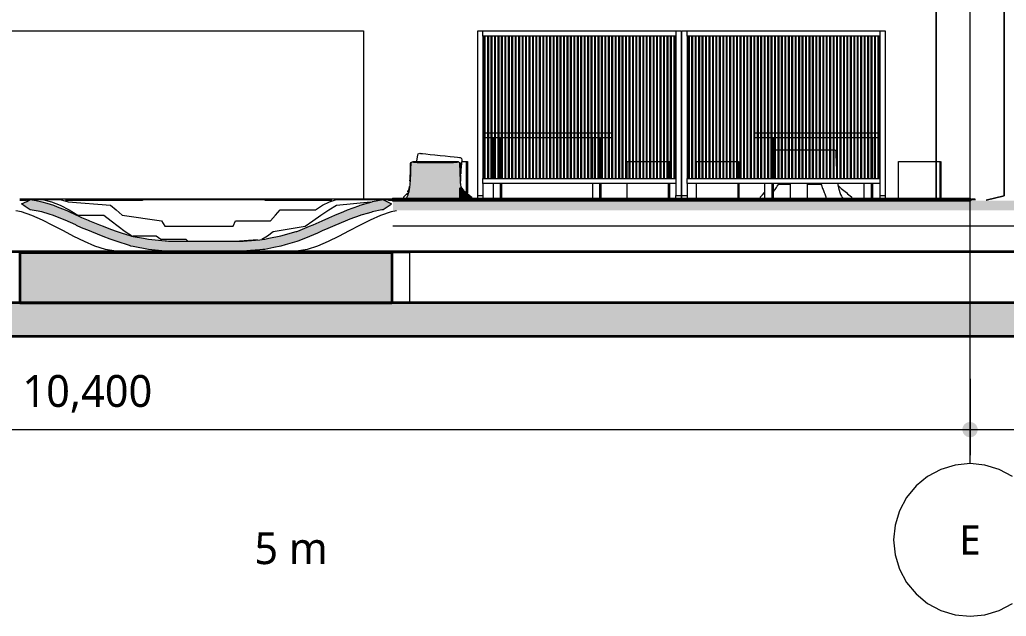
# Model space of a CAD drawing. Header units: millimetres. Extents: x 0 to 135734, y 0 to 59400.
# Drawn here: x 46502 to 52314, y 23350 to 26866 of the extents above; entities that cross this region are included whole.
import ezdxf

# ---------------------------------------------------------------- set-up
doc = ezdxf.new("R2010")
doc.units = ezdxf.units.MM
doc.linetypes.add('DASHDOT', pattern=[3.556, 2.54, -0.508, 0, -0.508])
for name, color, linetype, lineweight in [('01_切断（構造・壁）', 7, 'Continuous', 35), ('02_切断（家具）', 8, 'Continuous', 18), ('10_見えがかり', 7, 'Continuous', 13), ('11_見えがかり（家具）', 8, 'Continuous', 9), ('40_通り芯', 1, 'DASHDOT', 9), ('41_通り芯の符号', 1, 'Continuous', 13), ('50_寸法', 3, 'Continuous', 9), ('80_図名・縮尺・方位', 7, 'Continuous', 18)]:
    doc.layers.add(name, color=color, linetype=linetype, lineweight=lineweight)
doc.styles.add('JP', font='NotoSansCJKjp-Regular.otf')

msp = doc.modelspace()

# ---------------------------------------------------------------- hatches: boundary and pattern name
at = {"layer": '01_切断（構造・壁）'}
for color, points in [(7, [(49204.6, 25800), (48700, 25800), (48700, 25803.8), (48700, 25810), (49204.6, 25810), (49729, 25810), (50061.8, 25810), (50286.5, 25810), (50443.6, 25810), (50555.4, 25810), (50634.8, 25810), (50689.7, 25810), (50725.5, 25810), (50745.2, 25810), (50751.1, 25810), (51489.2, 25810), (52045.9, 25810), (52100, 25810), (52100, 25809.1), (52100, 25800), (52045.9, 25800), (51489.2, 25800), (50751.1, 25800), (50745.2, 25800), (50725.5, 25800), (50689.7, 25800), (50634.8, 25800), (50555.4, 25800), (50443.6, 25800), (50286.5, 25800), (50061.8, 25800), (49729, 25800)]), (7, [(53567.6, 25742), (53567.6, 25800), (48700, 25800), (48700, 25742)]), (8, [(53567.6, 25000), (53417.6, 25000), (26197.5, 25000), (26047.5, 25000), (26047.5, 25200), (26047.5, 25652), (26197.5, 25652), (26197.5, 25200), (53417.6, 25200), (53417.6, 25652), (53567.6, 25652), (53567.6, 25200)]), (7, [(48694.7, 25195), (48626.4, 25195), (48331.7, 25195), (48119.6, 25195), (48033.5, 25195), (47889.2, 25195), (47771.4, 25195), (47672.2, 25195), (47586.2, 25195), (47509.9, 25195), (47440.7, 25195), (47376.7, 25195), (47346.2, 25195), (47316.5, 25195), (47259, 25195), (47203.1, 25195), (47147.9, 25195), (47092.5, 25195), (47036.2, 25195), (46978, 25195), (46916.8, 25195), (46851.5, 25195), (46816.7, 25195), (46780.4, 25195), (46701.4, 25195), (46611.9, 25195), (46507.8, 25195), (46503.6, 25195), (46503.6, 25481), (46503.6, 25495), (46507.8, 25495), (46611.9, 25495), (46701.4, 25495), (46780.4, 25495), (46816.7, 25495), (46851.5, 25495), (46916.8, 25495), (46978, 25495), (47036.2, 25495), (47092.5, 25495), (47147.9, 25495), (47203.1, 25495), (47259, 25495), (47316.5, 25495), (47346.2, 25495), (47376.7, 25495), (47440.7, 25495), (47509.9, 25495), (47586.2, 25495), (47672.2, 25495), (47771.4, 25495), (47889.2, 25495), (48033.5, 25495), (48119.6, 25495), (48331.7, 25495), (48626.4, 25495), (48694.7, 25495), (48694.7, 25255.2)])]:
    msp.add_hatch(color=color, dxfattribs=at).paths.add_polyline_path(points)
at = {"layer": '02_切断（家具）'}
for points in [[(48950, 25810), (48944.8, 25810), (48938.8, 25810), (48930.7, 25810), (48916.5, 25810), (48877.9, 25810), (48806.3, 25810), (48792.7, 25811), (48778.4, 25812), (48779.8, 25814.4), (48780.9, 25816.1), (48782.7, 25819.5), (48784.1, 25822.1), (48786, 25826.2), (48787.5, 25829.4), (48789.4, 25834.1), (48790.9, 25838), (48792.5, 25843.4), (48793.9, 25848), (48795.3, 25853.9), (48796.5, 25859.1), (48797.7, 25865.4), (48798.7, 25871.1), (48799.7, 25877.8), (48800.6, 25884.1), (48801.3, 25891.1), (48802.1, 25897.9), (48802.7, 25905.3), (48803.3, 25912.6), (48803.7, 25920.4), (48804.2, 25928.3), (48804.6, 25936.5), (48805, 25944.7), (48805.3, 25953.3), (48805.6, 25962), (48805.9, 25970.8), (48806.2, 25979.9), (48806.4, 25989.1), (48806.7, 25998.6), (48806.9, 26008.1), (48807.2, 26018), (48808.4, 26021.6), (48809.7, 26025.5), (48811.5, 26027.2), (48813.5, 26029), (48815.7, 26029.5), (48818.2, 26030), (48819.5, 26029.3), (48821.2, 26028.3), (48830.6, 26026.9), (48843.1, 26025), (48877.9, 26025), (48916.5, 26025), (48930.7, 26025), (48938.8, 26025), (48944.8, 26025), (48950, 26025), (48955.2, 26025), (48961.1, 26025), (48969.3, 26025), (48983.4, 26025), (49022, 26025), (49056.9, 26025), (49063.9, 26026.1), (49078.8, 26028.3), (49080.1, 26029.1), (49081.8, 26030), (49083.9, 26029.6), (49086.5, 26029), (49088.3, 26027.4), (49090.3, 26025.5), (49091.5, 26021.9), (49092.8, 26018), (49093.1, 26008.6), (49093.3, 25998.6), (49093.6, 25989.5), (49093.8, 25979.9), (49094.1, 25971.1), (49094.4, 25962), (49094.7, 25953.5), (49095, 25944.7), (49095.4, 25936.6), (49095.8, 25928.3), (49096.3, 25920.5), (49096.7, 25912.6), (49097.3, 25905.2), (49097.9, 25897.9), (49098.7, 25890.9), (49099.4, 25884.1), (49100.4, 25877.5), (49101.3, 25871.1), (49102.4, 25864.9), (49103.5, 25859.1), (49104.9, 25853.3), (49106.1, 25848), (49107.7, 25842.7), (49109.1, 25838), (49110.9, 25833.4), (49112.5, 25829.4), (49114.4, 25825.4), (49115.9, 25822.1), (49117.7, 25818.8), (49119.1, 25816.1), (49120.5, 25813.8), (49121.6, 25812), (49105.6, 25810.9), (49093.7, 25810), (49022, 25810), (48983.4, 25810), (48969.3, 25810), (48961.1, 25810), (48955.2, 25810)], [(49078.8, 26028.8), (49078.8, 26025), (49074.6, 26025), (49056.9, 26025), (49040.6, 26025), (49025.4, 26025), (49011.4, 26025), (48998.3, 26025), (48986, 26025), (48974.6, 26025), (48963.8, 26025), (48953.7, 26025), (48944.2, 26025), (48935.2, 26025), (48926.3, 26025), (48917, 26025), (48907.3, 26025), (48897.2, 26025), (48886.6, 26025), (48875.6, 26025), (48864, 26025), (48851.8, 26025), (48839, 26025), (48825.6, 26025), (48821.3, 26025), (48821.3, 26026.6), (48821.3, 26030), (48825.6, 26030), (48839, 26030), (48851.8, 26030), (48864, 26030), (48875.6, 26030), (48886.6, 26030), (48897.2, 26030), (48907.3, 26030), (48917, 26030), (48926.3, 26030), (48935.2, 26030), (48944.2, 26030), (48953.7, 26030), (48963.8, 26030), (48974.6, 26030), (48986, 26030), (48998.3, 26030), (49011.4, 26030), (49025.4, 26030), (49040.6, 26030), (49056.9, 26030), (49074.6, 26030), (49078.8, 26030)], [(49100.4, 25810), (49095.3, 25810), (49094.7, 25810), (49094.7, 25814.9), (49094.7, 25815.5), (49094.7, 25820.4), (49094.7, 25821), (49094.7, 25825.9), (49094.7, 25826.5), (49094.7, 25831.4), (49094.7, 25832), (49094.7, 25836.9), (49094.7, 25837.5), (49094.7, 25842.4), (49094.7, 25843), (49094.7, 25847.9), (49094.7, 25848.5), (49094.7, 25853.4), (49094.7, 25854), (49094.7, 25858.9), (49094.7, 25859.5), (49094.7, 25864.4), (49094.7, 25865), (49094.7, 25869.9), (49094.7, 25870.5), (49094.7, 25875.4), (49094.7, 25876), (49099.8, 25872), (49100.4, 25871.5), (49105.5, 25867.5), (49106, 25867), (49111.1, 25862.9), (49111.7, 25862.5), (49116.8, 25858.4), (49117.4, 25858), (49122.5, 25853.9), (49123, 25853.5), (49128.2, 25849.4), (49128.7, 25849), (49133.9, 25844.9), (49134.3, 25844.5), (49139.5, 25840.4), (49140, 25840), (49145.2, 25835.9), (49145.6, 25835.5), (49150.9, 25831.3), (49151.3, 25831), (49156.6, 25826.8), (49157, 25826.5), (49162.2, 25822.3), (49162.6, 25822), (49162.6, 25821.1), (49162.6, 25821), (49162.6, 25820.1), (49162.6, 25820), (49162.6, 25819.1), (49162.6, 25819), (49162.6, 25818.1), (49162.6, 25818), (49162.6, 25817.1), (49162.6, 25817), (49162.6, 25816.1), (49162.6, 25816), (49162.6, 25815.1), (49162.6, 25815), (49162.6, 25814.1), (49162.6, 25814), (49162.6, 25813.1), (49162.6, 25813), (49162.6, 25812.1), (49162.6, 25812), (49162.6, 25811.1), (49162.6, 25811), (49162.6, 25810.1), (49162.6, 25810), (49157.4, 25810), (49157, 25810), (49151.7, 25810), (49151.3, 25810), (49146.1, 25810), (49145.6, 25810), (49140.4, 25810), (49140, 25810), (49134.8, 25810), (49134.3, 25810), (49129.2, 25810), (49128.7, 25810), (49123.5, 25810), (49123, 25810), (49117.9, 25810), (49117.4, 25810), (49112.3, 25810), (49111.7, 25810), (49106.6, 25810), (49106, 25810), (49101, 25810)], [(46841.3, 25712), (46866.1, 25700), (46905.2, 25684.1), (46912.6, 25681.1), (46972.1, 25657.1), (46993.7, 25648.4), (47037.2, 25632.2), (47074.9, 25618.1), (47100, 25610.1), (47156, 25592.2), (47160.1, 25591.2), (47170.8, 25588.6), (47231.1, 25577.8), (47260, 25572.7), (47300.5, 25568.6), (47357.9, 25562.9), (47367.2, 25562.3), (47377.2, 25561.7), (47500.4, 25561.6), (47627.9, 25561.6), (47759.4, 25561.6), (47818.2, 25561.7), (47916.3, 25569.3), (47945.1, 25572.7), (47970.1, 25577.8), (48039.3, 25592.2), (48129.5, 25617), (48133.4, 25618.1), (48140.1, 25620.2), (48209.2, 25648.4), (48229.4, 25657.4), (48283.5, 25681.1), (48322, 25698.1), (48357.8, 25714), (48411.6, 25736.5), (48432.2, 25745.2), (48498.9, 25769.5), (48506.5, 25772.3), (48555.8, 25786.3), (48577.8, 25793.4), (48580.1, 25793.9), (48642.8, 25806.5), (48649.6, 25802.9), (48692.6, 25780), (48683.1, 25773.6), (48642.8, 25746.5), (48634.7, 25744.8), (48577.8, 25733.4), (48575.6, 25732.7), (48555.8, 25726.3), (48511.8, 25713.8), (48506.5, 25712.3), (48446, 25690.2), (48432.2, 25685.2), (48381.2, 25663.8), (48357.8, 25654), (48317.6, 25636.2), (48283.5, 25621.1), (48255.3, 25608.7), (48209.2, 25588.4), (48194.6, 25582.5), (48140.1, 25560.2), (48135, 25558.6), (48133.4, 25558.1), (48064.7, 25539.2), (48039.3, 25532.2), (47997.7, 25523.6), (47945.1, 25512.7), (47934.6, 25511.5), (47916.3, 25509.3), (47860.8, 25505), (47818.2, 25501.7), (47759.4, 25501.6), (47627.9, 25501.6), (47500.4, 25501.6), (47377.2, 25501.7), (47357.9, 25502.9), (47260, 25512.7), (47170.8, 25528.6), (47156, 25532.2), (47148.8, 25534.5), (47074.9, 25558.1), (47033.9, 25573.4), (46993.7, 25588.4), (46925.8, 25615.8), (46912.6, 25621.1), (46866.1, 25640), (46837, 25654), (46831.9, 25656.4), (46768.8, 25685.2), (46752.9, 25691.5), (46700.6, 25712.3), (46675.3, 25720.1), (46632.3, 25733.4), (46598.8, 25739.8), (46564.1, 25746.5), (46533.5, 25766.1), (46511.9, 25780), (46542.9, 25795.7), (46564.1, 25806.5), (46599.4, 25799.7), (46632.3, 25793.4), (46661.1, 25784.5), (46700.6, 25772.3), (46722.1, 25763.8), (46768.8, 25745.2), (46782.2, 25739.1), (46837, 25714)]]:
    msp.add_hatch(color=8, dxfattribs=at).paths.add_polyline_path(points)
at = {"layer": '50_寸法'}
msp.add_hatch(color=7, dxfattribs=at).paths.add_polyline_path([(52145, 24450), (52144.1, 24441.2), (52141.6, 24432.8), (52137.4, 24425), (52131.8, 24418.2), (52125, 24412.6), (52117.2, 24408.4), (52108.8, 24405.9), (52100, 24405), (52091.2, 24405.9), (52082.8, 24408.4), (52075, 24412.6), (52068.2, 24418.2), (52062.6, 24425), (52058.4, 24432.8), (52055.9, 24441.2), (52055, 24450), (52055.9, 24458.8), (52058.4, 24467.2), (52062.6, 24475), (52068.2, 24481.8), (52075, 24487.4), (52082.8, 24491.6), (52091.2, 24494.1), (52100, 24495), (52108.8, 24494.1), (52117.2, 24491.6), (52125, 24487.4), (52131.8, 24481.8), (52137.4, 24475), (52141.6, 24467.2), (52144.1, 24458.8)])

# ---------------------------------------------------------------- linework, layer by layer
at = {"layer": '01_切断（構造・壁）'}
for points in [[(49204.6, 25800), (48700, 25800), (48700, 25803.8), (48700, 25810), (49204.6, 25810), (49729, 25810), (50061.8, 25810), (50286.5, 25810), (50443.6, 25810), (50555.4, 25810), (50634.8, 25810), (50689.7, 25810), (50725.5, 25810), (50745.2, 25810), (50751.1, 25810), (51489.2, 25810), (52045.9, 25810), (52100, 25810), (52100, 25809.1), (52100, 25800), (52045.9, 25800), (51489.2, 25800), (50751.1, 25800), (50745.2, 25800), (50725.5, 25800), (50689.7, 25800), (50634.8, 25800), (50555.4, 25800), (50443.6, 25800), (50286.5, 25800), (50061.8, 25800), (49729, 25800), (49204.6, 25800)], [(53567.6, 25000), (53417.6, 25000), (26197.5, 25000), (26047.5, 25000), (26047.5, 25200), (26047.5, 25652), (26197.5, 25652), (26197.5, 25200), (53417.6, 25200), (53417.6, 25652), (53567.6, 25652), (53567.6, 25200), (53567.6, 25000)], [(22600, 25500), (57900, 25500)], [(48694.7, 25195), (48626.4, 25195), (48331.7, 25195), (48119.6, 25195), (48033.5, 25195), (47889.2, 25195), (47771.4, 25195), (47672.2, 25195), (47586.2, 25195), (47509.9, 25195), (47440.7, 25195), (47376.7, 25195), (47346.2, 25195), (47316.5, 25195), (47259, 25195), (47203.1, 25195), (47147.9, 25195), (47092.5, 25195), (47036.2, 25195), (46978, 25195), (46916.8, 25195), (46851.5, 25195), (46816.7, 25195), (46780.4, 25195), (46701.4, 25195), (46611.9, 25195), (46507.8, 25195), (46503.6, 25195), (46503.6, 25481), (46503.6, 25495), (46507.8, 25495), (46611.9, 25495), (46701.4, 25495), (46780.4, 25495), (46816.7, 25495), (46851.5, 25495), (46916.8, 25495), (46978, 25495), (47036.2, 25495), (47092.5, 25495), (47147.9, 25495), (47203.1, 25495), (47259, 25495), (47316.5, 25495), (47346.2, 25495), (47376.7, 25495), (47440.7, 25495), (47509.9, 25495), (47586.2, 25495), (47672.2, 25495), (47771.4, 25495), (47889.2, 25495), (48033.5, 25495), (48119.6, 25495), (48331.7, 25495), (48626.4, 25495), (48694.7, 25495), (48694.7, 25255.2), (48694.7, 25195)]]:
    msp.add_lwpolyline(points, dxfattribs=at)
at = {"layer": '02_切断（家具）'}
for points in [[(48950, 25810), (48944.8, 25810), (48938.8, 25810), (48930.7, 25810), (48916.5, 25810), (48877.9, 25810), (48806.3, 25810), (48792.7, 25811), (48778.4, 25812), (48779.8, 25814.4), (48780.9, 25816.1), (48782.7, 25819.5), (48784.1, 25822.1), (48786, 25826.2), (48787.5, 25829.4), (48789.4, 25834.1), (48790.9, 25838), (48792.5, 25843.4), (48793.9, 25848), (48795.3, 25853.9), (48796.5, 25859.1), (48797.7, 25865.4), (48798.7, 25871.1), (48799.7, 25877.8), (48800.6, 25884.1), (48801.3, 25891.1), (48802.1, 25897.9), (48802.7, 25905.3), (48803.3, 25912.6), (48803.7, 25920.4), (48804.2, 25928.3), (48804.6, 25936.5), (48805, 25944.7), (48805.3, 25953.3), (48805.6, 25962), (48805.9, 25970.8), (48806.2, 25979.9), (48806.4, 25989.1), (48806.7, 25998.6), (48806.9, 26008.1), (48807.2, 26018), (48808.4, 26021.6), (48809.7, 26025.5), (48811.5, 26027.2), (48813.5, 26029), (48815.7, 26029.5), (48818.2, 26030), (48819.5, 26029.3), (48821.2, 26028.3), (48830.6, 26026.9), (48843.1, 26025), (48877.9, 26025), (48916.5, 26025), (48930.7, 26025), (48938.8, 26025), (48944.8, 26025), (48950, 26025), (48955.2, 26025), (48961.1, 26025), (48969.3, 26025), (48983.4, 26025), (49022, 26025), (49056.9, 26025), (49063.9, 26026.1), (49078.8, 26028.3), (49080.1, 26029.1), (49081.8, 26030), (49083.9, 26029.6), (49086.5, 26029), (49088.3, 26027.4), (49090.3, 26025.5), (49091.5, 26021.9), (49092.8, 26018), (49093.1, 26008.6), (49093.3, 25998.6), (49093.6, 25989.5), (49093.8, 25979.9), (49094.1, 25971.1), (49094.4, 25962), (49094.7, 25953.5), (49095, 25944.7), (49095.4, 25936.6), (49095.8, 25928.3), (49096.3, 25920.5), (49096.7, 25912.6), (49097.3, 25905.2), (49097.9, 25897.9), (49098.7, 25890.9), (49099.4, 25884.1), (49100.4, 25877.5), (49101.3, 25871.1), (49102.4, 25864.9), (49103.5, 25859.1), (49104.9, 25853.3), (49106.1, 25848), (49107.7, 25842.7), (49109.1, 25838), (49110.9, 25833.4), (49112.5, 25829.4), (49114.4, 25825.4), (49115.9, 25822.1), (49117.7, 25818.8), (49119.1, 25816.1), (49120.5, 25813.8), (49121.6, 25812), (49105.6, 25810.9), (49093.7, 25810), (49022, 25810), (48983.4, 25810), (48969.3, 25810), (48961.1, 25810), (48955.2, 25810), (48950, 25810)], [(49078.8, 26028.8), (49078.8, 26025), (49074.6, 26025), (49056.9, 26025), (49040.6, 26025), (49025.4, 26025), (49011.4, 26025), (48998.3, 26025), (48986, 26025), (48974.6, 26025), (48963.8, 26025), (48953.7, 26025), (48944.2, 26025), (48935.2, 26025), (48926.3, 26025), (48917, 26025), (48907.3, 26025), (48897.2, 26025), (48886.6, 26025), (48875.6, 26025), (48864, 26025), (48851.8, 26025), (48839, 26025), (48825.6, 26025), (48821.3, 26025), (48821.3, 26026.6), (48821.3, 26030), (48825.6, 26030), (48839, 26030), (48851.8, 26030), (48864, 26030), (48875.6, 26030), (48886.6, 26030), (48897.2, 26030), (48907.3, 26030), (48917, 26030), (48926.3, 26030), (48935.2, 26030), (48944.2, 26030), (48953.7, 26030), (48963.8, 26030), (48974.6, 26030), (48986, 26030), (48998.3, 26030), (49011.4, 26030), (49025.4, 26030), (49040.6, 26030), (49056.9, 26030), (49074.6, 26030), (49078.8, 26030), (49078.8, 26028.8)], [(49100.4, 25810), (49095.3, 25810), (49094.7, 25810), (49094.7, 25814.9), (49094.7, 25815.5), (49094.7, 25820.4), (49094.7, 25821), (49094.7, 25825.9), (49094.7, 25826.5), (49094.7, 25831.4), (49094.7, 25832), (49094.7, 25836.9), (49094.7, 25837.5), (49094.7, 25842.4), (49094.7, 25843), (49094.7, 25847.9), (49094.7, 25848.5), (49094.7, 25853.4), (49094.7, 25854), (49094.7, 25858.9), (49094.7, 25859.5), (49094.7, 25864.4), (49094.7, 25865), (49094.7, 25869.9), (49094.7, 25870.5), (49094.7, 25875.4), (49094.7, 25876), (49099.8, 25872), (49100.4, 25871.5), (49105.5, 25867.5), (49106, 25867), (49111.1, 25862.9), (49111.7, 25862.5), (49116.8, 25858.4), (49117.4, 25858), (49122.5, 25853.9), (49123, 25853.5), (49128.2, 25849.4), (49128.7, 25849), (49133.9, 25844.9), (49134.3, 25844.5), (49139.5, 25840.4), (49140, 25840), (49145.2, 25835.9), (49145.6, 25835.5), (49150.9, 25831.3), (49151.3, 25831), (49156.6, 25826.8), (49157, 25826.5), (49162.2, 25822.3), (49162.6, 25822), (49162.6, 25821.1), (49162.6, 25821), (49162.6, 25820.1), (49162.6, 25820), (49162.6, 25819.1), (49162.6, 25819), (49162.6, 25818.1), (49162.6, 25818), (49162.6, 25817.1), (49162.6, 25817), (49162.6, 25816.1), (49162.6, 25816), (49162.6, 25815.1), (49162.6, 25815), (49162.6, 25814.1), (49162.6, 25814), (49162.6, 25813.1), (49162.6, 25813), (49162.6, 25812.1), (49162.6, 25812), (49162.6, 25811.1), (49162.6, 25811), (49162.6, 25810.1), (49162.6, 25810), (49157.4, 25810), (49157, 25810), (49151.7, 25810), (49151.3, 25810), (49146.1, 25810), (49145.6, 25810), (49140.4, 25810), (49140, 25810), (49134.8, 25810), (49134.3, 25810), (49129.2, 25810), (49128.7, 25810), (49123.5, 25810), (49123, 25810), (49117.9, 25810), (49117.4, 25810), (49112.3, 25810), (49111.7, 25810), (49106.6, 25810), (49106, 25810), (49101, 25810), (49100.4, 25810)], [(46841.3, 25712), (46866.1, 25700), (46905.2, 25684.1), (46912.6, 25681.1), (46972.1, 25657.1), (46993.7, 25648.4), (47037.2, 25632.2), (47074.9, 25618.1), (47100, 25610.1), (47156, 25592.2), (47160.1, 25591.2), (47170.8, 25588.6), (47231.1, 25577.8), (47260, 25572.7), (47300.5, 25568.6), (47357.9, 25562.9), (47367.2, 25562.3), (47377.2, 25561.7), (47500.4, 25561.6), (47627.9, 25561.6), (47759.4, 25561.6), (47818.2, 25561.7), (47916.3, 25569.3), (47945.1, 25572.7), (47970.1, 25577.8), (48039.3, 25592.2), (48129.5, 25617), (48133.4, 25618.1), (48140.1, 25620.2), (48209.2, 25648.4), (48229.4, 25657.4), (48283.5, 25681.1), (48322, 25698.1), (48357.8, 25714), (48411.6, 25736.5), (48432.2, 25745.2), (48498.9, 25769.5), (48506.5, 25772.3), (48555.8, 25786.3), (48577.8, 25793.4), (48580.1, 25793.9), (48642.8, 25806.5), (48649.6, 25802.9), (48692.6, 25780), (48683.1, 25773.6), (48642.8, 25746.5), (48634.7, 25744.8), (48577.8, 25733.4), (48575.6, 25732.7), (48555.8, 25726.3), (48511.8, 25713.8), (48506.5, 25712.3), (48446, 25690.2), (48432.2, 25685.2), (48381.2, 25663.8), (48357.8, 25654), (48317.6, 25636.2), (48283.5, 25621.1), (48255.3, 25608.7), (48209.2, 25588.4), (48194.6, 25582.5), (48140.1, 25560.2), (48135, 25558.6), (48133.4, 25558.1), (48064.7, 25539.2), (48039.3, 25532.2), (47997.7, 25523.6), (47945.1, 25512.7), (47934.6, 25511.5), (47916.3, 25509.3), (47860.8, 25505), (47818.2, 25501.7), (47759.4, 25501.6), (47627.9, 25501.6), (47500.4, 25501.6), (47377.2, 25501.7), (47357.9, 25502.9), (47260, 25512.7), (47170.8, 25528.6), (47156, 25532.2), (47148.8, 25534.5), (47074.9, 25558.1), (47033.9, 25573.4), (46993.7, 25588.4), (46925.8, 25615.8), (46912.6, 25621.1), (46866.1, 25640), (46837, 25654), (46831.9, 25656.4), (46768.8, 25685.2), (46752.9, 25691.5), (46700.6, 25712.3), (46675.3, 25720.1), (46632.3, 25733.4), (46598.8, 25739.8), (46564.1, 25746.5), (46533.5, 25766.1), (46511.9, 25780), (46542.9, 25795.7), (46564.1, 25806.5), (46599.4, 25799.7), (46632.3, 25793.4), (46661.1, 25784.5), (46700.6, 25772.3), (46722.1, 25763.8), (46768.8, 25745.2), (46782.2, 25739.1), (46837, 25714), (46841.3, 25712)]]:
    msp.add_lwpolyline(points, dxfattribs=at)
at = {"layer": '10_見えがかり'}
for points in [[(51871.9, 28150.9), (51890.9, 28086.8), (51900.7, 27944.5), (51900.7, 27801.5), (51900.7, 27658.5), (51900.7, 27515.6), (51900.7, 27372.6), (51900.8, 27229.7), (51900.8, 27086.7), (51900.8, 26943.7), (51900.8, 26800.8), (51900.8, 26514.8), (51900.8, 26371.9), (51900.8, 26228.9), (51900.8, 26085.9), (51900.8, 25943), (51900.8, 25812)], [(52194.2, 25802), (52300.4, 25828.9), (52300.4, 25971.9), (52300.4, 26114.8), (52300.4, 26257.8), (52300.4, 26400.8), (52300.4, 26543.7), (52300.4, 26686.7), (52300.4, 26829.7), (52300.4, 26972.6), (52300.4, 27115.6), (52300.4, 27258.5), (52300.4, 27401.5), (52300.4, 27544.5), (52300.4, 27687.4), (52300.4, 27830.4), (52300.3, 27973.4), (52313.1, 28084.7)], [(52313.5, 28084.8), (52300.7, 27973.4), (52300.8, 27830.4), (52300.8, 27687.4), (52300.8, 27544.5), (52300.8, 27401.5), (52300.8, 27258.5), (52300.8, 27115.6), (52300.8, 26972.6), (52300.8, 26686.7), (52300.8, 26543.7), (52300.8, 26400.8), (52300.8, 26257.8), (52300.8, 26114.8), (52300.8, 25971.9), (52300.8, 25828.9), (52194.6, 25802)], [(51900.4, 25812), (51900.4, 25943), (51900.3, 26085.9), (51900.3, 26228.9), (51900.3, 26371.9), (51900.3, 26514.8), (51900.3, 26657.8), (51900.3, 26800.8), (51900.3, 26943.7)], [(46501.8, 25810), (46541.8, 25810), (46541.8, 25800), (46501.8, 25800)], [(46543.8, 25810), (46637.5, 25810)], [(46637.5, 25810), (46637.5, 25808.5)], [(46639.5, 25810), (47224, 25810)], [(47224, 25810), (47224, 25800), (46771, 25800)], [(47226, 25810), (47944.7, 25810)], [(48341, 25800), (47946.7, 25800), (47946.7, 25810), (48542, 25810)], [(48544, 25808.5), (48544, 25810), (48671.3, 25810)], [(48698, 25800), (48673.3, 25800), (48673.3, 25810), (48698, 25810)], [(52105.8, 25810), (52108.5, 25810), (52108.5, 25802)], [(52110.5, 25810), (52111.5, 25810), (52111.5, 25802)], [(52113.5, 25810), (52115, 25810), (52115, 25802)], [(52117, 25810), (52123.3, 25810), (52123.3, 25802)], [(52125.3, 25810), (52128.1, 25810), (52128.1, 25802)], [(48700, 25652), (53417.6, 25652)], [(48696.7, 25495), (48798.4, 25495)], [(48798.4, 25495), (48798.4, 25202)]]:
    msp.add_lwpolyline(points, dxfattribs=at)
at = {"layer": '11_見えがかり（家具）'}
for points in [[(46302.7, 26800), (48526.8, 26800)], [(48526.8, 26800), (48526.8, 25812)], [(49200.5, 25832), (49200.5, 26800), (49228.5, 26800)], [(50366, 26770), (49230.5, 26770), (49230.5, 26800), (50366, 26800)], [(50368, 25832), (50368, 26800), (50398.1, 26800)], [(50398.1, 26800), (50398.1, 25832)], [(50403, 25832), (50403, 26800), (50431, 26800)], [(51568.5, 26770), (50433, 26770), (50433, 26800), (51568.5, 26800)], [(51570.5, 25832), (51570.5, 26800), (51600.6, 26800)], [(51600.6, 26800), (51600.6, 25832)], [(49230.6, 26768), (49230.6, 25932)], [(49239.2, 25932), (49239.2, 26768)], [(49242.2, 26768), (49242.2, 25932)], [(49259.6, 25932), (49259.6, 26768)], [(49262.5, 26768), (49262.5, 25932)], [(49279.9, 25932), (49279.9, 26768)], [(49282.9, 26768), (49282.9, 25932)], [(49300.2, 25932), (49300.2, 26768)], [(49303.2, 26768), (49303.2, 25932)], [(49320.5, 25932), (49320.5, 26768)], [(49323.5, 26768), (49323.5, 25932)], [(49340.8, 25932), (49340.8, 26768)], [(49343.8, 26768), (49343.8, 25932)], [(49361.1, 25932), (49361.1, 26768)], [(49364.1, 26768), (49364.1, 25932)], [(49381.4, 25932), (49381.4, 26768)], [(49384.4, 26768), (49384.4, 25932)], [(49401.7, 25932), (49401.7, 26768)], [(49404.7, 26768), (49404.7, 25932)], [(49422.1, 25932), (49422.1, 26768)], [(49425, 26768), (49425, 25932)], [(49442.4, 25932), (49442.4, 26768)], [(49445.4, 26768), (49445.4, 25932)], [(49462.7, 25932), (49462.7, 26768)], [(49465.7, 26768), (49465.7, 25932)], [(49483, 25932), (49483, 26768)], [(49486, 26768), (49486, 25932)], [(49503.3, 25932), (49503.3, 26768)], [(49506.3, 26768), (49506.3, 25932)], [(49523.6, 25932), (49523.6, 26768)], [(49526.6, 26768), (49526.6, 25932)], [(49543.9, 25932), (49543.9, 26768)], [(49546.9, 26768), (49546.9, 25932)], [(49564.2, 25932), (49564.2, 26768)], [(49567.2, 26768), (49567.2, 25932)], [(49584.6, 25932), (49584.6, 26768)], [(49587.5, 26768), (49587.5, 25932)], [(49604.9, 25932), (49604.9, 26768)], [(49607.9, 26768), (49607.9, 25932)], [(49625.2, 25932), (49625.2, 26768)], [(49628.2, 26768), (49628.2, 25932)], [(49645.5, 25932), (49645.5, 26768)], [(49648.5, 26768), (49648.5, 25932)], [(49665.8, 25932), (49665.8, 26768)], [(49668.8, 26768), (49668.8, 25932)], [(49686.1, 25932), (49686.1, 26768)], [(49689.1, 26768), (49689.1, 25932)], [(49706.4, 25932), (49706.4, 26768)], [(49709.4, 26768), (49709.4, 25932)], [(49726.7, 25932), (49726.7, 26768)], [(49729.7, 26768), (49729.7, 25932)], [(49747.1, 25932), (49747.1, 26768)], [(49750, 26768), (49750, 25932)], [(49767.4, 25932), (49767.4, 26768)], [(49770.4, 26768), (49770.4, 25932)], [(49787.7, 25932), (49787.7, 26768)], [(49790.7, 26768), (49790.7, 25932)], [(49808, 25932), (49808, 26768)], [(49811, 26768), (49811, 25932)], [(49828.3, 25932), (49828.3, 26768)], [(49831.3, 26768), (49831.3, 25932)], [(49848.6, 25932), (49848.6, 26768)], [(49851.6, 26768), (49851.6, 25932)], [(49868.9, 25932), (49868.9, 26768)], [(49871.9, 26768), (49871.9, 25932)], [(49889.2, 25932), (49889.2, 26768)], [(49892.2, 26768), (49892.2, 25932)], [(49909.6, 25932), (49909.6, 26768)], [(49912.5, 26768), (49912.5, 25932)], [(49929.9, 25932), (49929.9, 26768)], [(49932.9, 26768), (49932.9, 25932)], [(49950.2, 25932), (49950.2, 26768)], [(49953.2, 26768), (49953.2, 25932)], [(49970.5, 25932), (49970.5, 26768)], [(49973.5, 26768), (49973.5, 25932)], [(49990.8, 25932), (49990.8, 26768)], [(49993.8, 26768), (49993.8, 25932)], [(50011.1, 25932), (50011.1, 26768)], [(50014.1, 26768), (50014.1, 25932)], [(50031.4, 25932), (50031.4, 26768)], [(50034.4, 26768), (50034.4, 25932)], [(50051.7, 25932), (50051.7, 26768)], [(50054.7, 26768), (50054.7, 25932)], [(50072.1, 25932), (50072.1, 26768)], [(50075, 26768), (50075, 25932)], [(50092.4, 25932), (50092.4, 26768)], [(50095.4, 26768), (50095.4, 25932)], [(50112.7, 25932), (50112.7, 26768)], [(50115.7, 26768), (50115.7, 25932)], [(50133, 25932), (50133, 26768)], [(50136, 26768), (50136, 25932)], [(50153.3, 25932), (50153.3, 26768)], [(50156.3, 26768), (50156.3, 25932)], [(50173.6, 25932), (50173.6, 26768)], [(50176.6, 26768), (50176.6, 25932)], [(50193.9, 25932), (50193.9, 26768)], [(50196.9, 26768), (50196.9, 25932)], [(50214.2, 25932), (50214.2, 26768)], [(50217.2, 26768), (50217.2, 25932)], [(50234.6, 25932), (50234.6, 26768)], [(50237.5, 26768), (50237.5, 25932)], [(50254.9, 25932), (50254.9, 26768)], [(50257.9, 26768), (50257.9, 25932)], [(50275.2, 25932), (50275.2, 26768)], [(50278.2, 26768), (50278.2, 25932)], [(50295.5, 25932), (50295.5, 26768)], [(50298.5, 26768), (50298.5, 25932)], [(50315.8, 25932), (50315.8, 26768)], [(50318.8, 26768), (50318.8, 25932)], [(50336.1, 25932), (50336.1, 26768)], [(50339.1, 26768), (50339.1, 25932)], [(50356.4, 25932), (50356.4, 26768)], [(50359.4, 26768), (50359.4, 25932)], [(50433.1, 26768), (50433.1, 25932)], [(50441.7, 25932), (50441.7, 26768)], [(50444.7, 26768), (50444.7, 25932)], [(50462, 25932), (50462, 26768)], [(50465, 26768), (50465, 25932)], [(50482.4, 25932), (50482.4, 26768)], [(50485.4, 26768), (50485.4, 25932)], [(50502.7, 25932), (50502.7, 26768)], [(50505.7, 26768), (50505.7, 25932)], [(50523, 25932), (50523, 26768)], [(50526, 26768), (50526, 25932)], [(50543.3, 25932), (50543.3, 26768)], [(50546.3, 26768), (50546.3, 25932)], [(50563.6, 25932), (50563.6, 26768)], [(50566.6, 26768), (50566.6, 25932)], [(50583.9, 25932), (50583.9, 26768)], [(50586.9, 26768), (50586.9, 25932)], [(50604.2, 25932), (50604.2, 26768)], [(50607.2, 26768), (50607.2, 25932)], [(50624.5, 25932), (50624.5, 26768)], [(50627.5, 26768), (50627.5, 25932)], [(50644.9, 25932), (50644.9, 26768)], [(50647.9, 26768), (50647.9, 25932)], [(50665.2, 25932), (50665.2, 26768)], [(50668.2, 26768), (50668.2, 25932)], [(50685.5, 25932), (50685.5, 26768)], [(50688.5, 26768), (50688.5, 25932)], [(50705.8, 25932), (50705.8, 26768)], [(50708.8, 26768), (50708.8, 25932)], [(50726.1, 25932), (50726.1, 26768)], [(50729.1, 26768), (50729.1, 25932)], [(50746.4, 25932), (50746.4, 26768)], [(50749.4, 26768), (50749.4, 25932)], [(50766.7, 25932), (50766.7, 26768)], [(50769.7, 26768), (50769.7, 25932)], [(50787, 25932), (50787, 26768)], [(50790, 26768), (50790, 25932)], [(50807.4, 25932), (50807.4, 26768)], [(50810.4, 26768), (50810.4, 25932)], [(50827.7, 25932), (50827.7, 26768)], [(50830.7, 26768), (50830.7, 25932)], [(50848, 25932), (50848, 26768)], [(50851, 26768), (50851, 25932)], [(50868.3, 25932), (50868.3, 26768)], [(50871.3, 26768), (50871.3, 25932)], [(50888.6, 25932), (50888.6, 26768)], [(50891.6, 26768), (50891.6, 25932)], [(50908.9, 25932), (50908.9, 26768)], [(50911.9, 26768), (50911.9, 25932)], [(50929.2, 25932), (50929.2, 26768)], [(50932.2, 26768), (50932.2, 25932)], [(50949.5, 25932), (50949.5, 26768)], [(50952.5, 26768), (50952.5, 25932)], [(50969.9, 25932), (50969.9, 26768)], [(50972.9, 26768), (50972.9, 25932)], [(50990.2, 25932), (50990.2, 26768)], [(50993.2, 26768), (50993.2, 25932)], [(51010.5, 25932), (51010.5, 26768)], [(51013.5, 26768), (51013.5, 25932)], [(51030.8, 25932), (51030.8, 26768)], [(51033.8, 26768), (51033.8, 25932)], [(51051.1, 25932), (51051.1, 26768)], [(51054.1, 26768), (51054.1, 25932)], [(51071.4, 25932), (51071.4, 26768)], [(51074.4, 26768), (51074.4, 25932)], [(51091.7, 25932), (51091.7, 26768)], [(51094.7, 26768), (51094.7, 25932)], [(51112, 25932), (51112, 26768)], [(51115, 26768), (51115, 25932)], [(51132.4, 25932), (51132.4, 26768)], [(51135.4, 26768), (51135.4, 25932)], [(51152.7, 25932), (51152.7, 26768)], [(51155.7, 26768), (51155.7, 25932)], [(51173, 25932), (51173, 26768)], [(51176, 26768), (51176, 25932)], [(51193.3, 25932), (51193.3, 26768)], [(51196.3, 26768), (51196.3, 25932)], [(51213.6, 25932), (51213.6, 26768)], [(51216.6, 26768), (51216.6, 25932)], [(51233.9, 25932), (51233.9, 26768)], [(51236.9, 26768), (51236.9, 25932)], [(51254.2, 25932), (51254.2, 26768)], [(51257.2, 26768), (51257.2, 25932)], [(51274.5, 25932), (51274.5, 26768)], [(51277.5, 26768), (51277.5, 25932)], [(51294.9, 25932), (51294.9, 26768)], [(51297.9, 26768), (51297.9, 25932)], [(51315.2, 25932), (51315.2, 26768)], [(51318.2, 26768), (51318.2, 25932)], [(51335.5, 25932), (51335.5, 26768)], [(51338.5, 26768), (51338.5, 25932)], [(51355.8, 25932), (51355.8, 26768)], [(51358.8, 26768), (51358.8, 25932)], [(51376.1, 25932), (51376.1, 26768)], [(51379.1, 26768), (51379.1, 25932)], [(51396.4, 25932), (51396.4, 26768)], [(51399.4, 26768), (51399.4, 25932)], [(51416.7, 25932), (51416.7, 26768)], [(51419.7, 26768), (51419.7, 25932)], [(51437, 25932), (51437, 26768)], [(51440, 26768), (51440, 25932)], [(51457.4, 25932), (51457.4, 26768)], [(51460.4, 26768), (51460.4, 25932)], [(51477.7, 25932), (51477.7, 26768)], [(51480.7, 26768), (51480.7, 25932)], [(51498, 25932), (51498, 26768)], [(51501, 26768), (51501, 25932)], [(51518.3, 25932), (51518.3, 26768)], [(51521.3, 26768), (51521.3, 25932)], [(51538.6, 25932), (51538.6, 26768)], [(51541.6, 26768), (51541.6, 25932)], [(51558.9, 25932), (51558.9, 26768)], [(51561.9, 26768), (51561.9, 25932)], [(49232.6, 26200), (49237.2, 26200)], [(49237.2, 26170), (49232.6, 26170)], [(49244.2, 26200), (49257.6, 26200)], [(49257.6, 26170), (49244.2, 26170)], [(49264.5, 26200), (49277.9, 26200)], [(49277.9, 26170), (49264.5, 26170)], [(49284.9, 26200), (49298.2, 26200)], [(49298.2, 26170), (49284.9, 26170)], [(49292.1, 25932), (49292.1, 26168)], [(49305.2, 26200), (49318.5, 26200)], [(49318.5, 26170), (49305.2, 26170)], [(49325.5, 26200), (49338.8, 26200)], [(49338.8, 26170), (49325.5, 26170)], [(49332.4, 26168), (49332.4, 25932)], [(49345.8, 26200), (49359.1, 26200)], [(49359.1, 26170), (49345.8, 26170)], [(49366.1, 26200), (49379.4, 26200)], [(49379.4, 26170), (49366.1, 26170)], [(49386.4, 26200), (49399.7, 26200)], [(49399.7, 26170), (49386.4, 26170)], [(49406.7, 26200), (49420.1, 26200)], [(49420.1, 26170), (49406.7, 26170)], [(49427, 26200), (49440.4, 26200)], [(49440.4, 26170), (49427, 26170)], [(49447.4, 26200), (49460.7, 26200)], [(49460.7, 26170), (49447.4, 26170)], [(49467.7, 26200), (49481, 26200)], [(49481, 26170), (49467.7, 26170)], [(49488, 26200), (49501.3, 26200)], [(49501.3, 26170), (49488, 26170)], [(49508.3, 26200), (49521.6, 26200)], [(49521.6, 26170), (49508.3, 26170)], [(49528.6, 26200), (49541.9, 26200)], [(49541.9, 26170), (49528.6, 26170)], [(49548.9, 26200), (49562.2, 26200)], [(49562.2, 26170), (49548.9, 26170)], [(49569.2, 26200), (49582.6, 26200)], [(49582.6, 26170), (49569.2, 26170)], [(49589.5, 26200), (49602.9, 26200)], [(49602.9, 26170), (49589.5, 26170)], [(49609.9, 26200), (49623.2, 26200)], [(49623.2, 26170), (49609.9, 26170)], [(49630.2, 26200), (49643.5, 26200)], [(49643.5, 26170), (49630.2, 26170)], [(49650.5, 26200), (49663.8, 26200)], [(49663.8, 26170), (49650.5, 26170)], [(49670.8, 26200), (49684.1, 26200)], [(49684.1, 26170), (49670.8, 26170)], [(49691.1, 26200), (49704.4, 26200)], [(49704.4, 26170), (49691.1, 26170)], [(49711.4, 26200), (49724.7, 26200)], [(49724.7, 26170), (49711.4, 26170)], [(49731.7, 26200), (49745.1, 26200)], [(49745.1, 26170), (49731.7, 26170)], [(49752, 26200), (49765.4, 26200)], [(49765.4, 26170), (49752, 26170)], [(49772.4, 26200), (49785.7, 26200)], [(49785.7, 26170), (49772.4, 26170)], [(49792.7, 26200), (49806, 26200)], [(49806, 26170), (49792.7, 26170)], [(49813, 26200), (49826.3, 26200)], [(49826.3, 26170), (49813, 26170)], [(49833.3, 26200), (49846.6, 26200)], [(49846.6, 26170), (49833.3, 26170)], [(49853.6, 26200), (49866.9, 26200)], [(49866.9, 26170), (49853.6, 26170)], [(49873.9, 26200), (49887.2, 26200)], [(49887.2, 26170), (49873.9, 26170)], [(49877.1, 25932), (49877.1, 26168)], [(49894.2, 26200), (49907.6, 26200)], [(49907.6, 26170), (49894.2, 26170)], [(49914.5, 26200), (49927.9, 26200)], [(49927.9, 26170), (49914.5, 26170)], [(49917.4, 26168), (49917.4, 25932)], [(49925.7, 26168), (49925.7, 25932)], [(49934.9, 26200), (49948.2, 26200)], [(49948.2, 26170), (49934.9, 26170)], [(49955.2, 26200), (49968.5, 26200)], [(49968.5, 26170), (49955.2, 26170)], [(49987.1, 26200), (49987.1, 26170), (49975.5, 26170)], [(49975.5, 26200), (49987.1, 26200)], [(50832.7, 26200), (50846, 26200)], [(50846, 26170), (50832.7, 26170)], [(50853, 26200), (50866.3, 26200)], [(50866.3, 26170), (50853, 26170)], [(50873.3, 26200), (50886.6, 26200)], [(50886.6, 26170), (50873.3, 26170)], [(50893.6, 26200), (50906.9, 26200)], [(50906.9, 26170), (50893.6, 26170)], [(50913.9, 26200), (50927.2, 26200)], [(50927.2, 26170), (50913.9, 26170)], [(50934.2, 26200), (50947.5, 26200)], [(50947.5, 26170), (50934.2, 26170)], [(50940.7, 26168), (50940.7, 25932)], [(50954.5, 26200), (50967.9, 26200)], [(50967.9, 26170), (50954.5, 26170)], [(50974.9, 26200), (50988.2, 26200)], [(50988.2, 26170), (50974.9, 26170)], [(50995.2, 26200), (51008.5, 26200)], [(51008.5, 26170), (50995.2, 26170)], [(51015.5, 26200), (51028.8, 26200)], [(51028.8, 26170), (51015.5, 26170)], [(51035.8, 26200), (51049.1, 26200)], [(51049.1, 26170), (51035.8, 26170)], [(51056.1, 26200), (51069.4, 26200)], [(51069.4, 26170), (51056.1, 26170)], [(51076.4, 26200), (51089.7, 26200)], [(51089.7, 26170), (51076.4, 26170)], [(51096.7, 26200), (51110, 26200)], [(51110, 26170), (51096.7, 26170)], [(51117, 26200), (51130.4, 26200)], [(51130.4, 26170), (51117, 26170)], [(51137.4, 26200), (51150.7, 26200)], [(51150.7, 26170), (51137.4, 26170)], [(51157.7, 26200), (51171, 26200)], [(51171, 26170), (51157.7, 26170)], [(51178, 26200), (51191.3, 26200)], [(51191.3, 26170), (51178, 26170)], [(51198.3, 26200), (51211.6, 26200)], [(51211.6, 26170), (51198.3, 26170)], [(51218.6, 26200), (51231.9, 26200)], [(51231.9, 26170), (51218.6, 26170)], [(51238.9, 26200), (51252.2, 26200)], [(51252.2, 26170), (51238.9, 26170)], [(51259.2, 26200), (51272.5, 26200)], [(51272.5, 26170), (51259.2, 26170)], [(51279.5, 26200), (51292.9, 26200)], [(51292.9, 26170), (51279.5, 26170)], [(51299.9, 26200), (51313.2, 26200)], [(51313.2, 26170), (51299.9, 26170)], [(51320.2, 26200), (51333.5, 26200)], [(51333.5, 26170), (51320.2, 26170)], [(51340.5, 26200), (51353.8, 26200)], [(51353.8, 26170), (51340.5, 26170)], [(51360.8, 26200), (51374.1, 26200)], [(51374.1, 26170), (51360.8, 26170)], [(51381.1, 26200), (51394.4, 26200)], [(51394.4, 26170), (51381.1, 26170)], [(51401.4, 26200), (51414.7, 26200)], [(51414.7, 26170), (51401.4, 26170)], [(51421.7, 26200), (51435, 26200)], [(51435, 26170), (51421.7, 26170)], [(51442, 26200), (51455.4, 26200)], [(51455.4, 26170), (51442, 26170)], [(51462.4, 26200), (51475.7, 26200)], [(51475.7, 26170), (51462.4, 26170)], [(51482.7, 26200), (51496, 26200)], [(51496, 26170), (51482.7, 26170)], [(51503, 26200), (51516.3, 26200)], [(51516.3, 26170), (51503, 26170)], [(51523.3, 26200), (51536.6, 26200)], [(51536.6, 26170), (51523.3, 26170)], [(51525.6, 26168), (51525.6, 25932)], [(51543.6, 26200), (51556.9, 26200)], [(51556.9, 26170), (51543.6, 26170)], [(51563.9, 26200), (51568.5, 26200)], [(51568.5, 26170), (51563.9, 26170)], [(50942.7, 26100), (50947.5, 26100)], [(50954.5, 26100), (50967.9, 26100)], [(50974.9, 26100), (50988.2, 26100)], [(50995.2, 26100), (51008.5, 26100)], [(51015.5, 26100), (51028.8, 26100)], [(51035.8, 26100), (51049.1, 26100)], [(51056.1, 26100), (51069.4, 26100)], [(51076.4, 26100), (51089.7, 26100)], [(51096.7, 26100), (51110, 26100)], [(51117, 26100), (51130.4, 26100)], [(51137.4, 26100), (51150.7, 26100)], [(51157.7, 26100), (51171, 26100)], [(51178, 26100), (51191.3, 26100)], [(51198.3, 26100), (51211.6, 26100)], [(51218.6, 26100), (51231.9, 26100)], [(51238.9, 26100), (51252.2, 26100)], [(51259.2, 26100), (51272.5, 26100)], [(51279.5, 26100), (51292.9, 26100)], [(51299.9, 26099.8), (51303.5, 26099), (51307.3, 26095.5), (51309.8, 26088), (51310.4, 26062.1), (51311.1, 26037.1), (51311.9, 26013.1), (51312.8, 25990.1), (51313.2, 25982.2)], [(48842, 26031.9), (48843.9, 26046.8), (48846.6, 26067.9), (48849.9, 26075.1), (48854.1, 26078.2), (48858.8, 26078.7), (48863, 26078.3), (48875, 26077), (48894, 26075), (48918.7, 26072.5), (48947.4, 26069.4), (48978.1, 26066.2), (49008.8, 26063), (49037.4, 26060), (49061.9, 26057.4), (49080.6, 26055.4), (49092.3, 26054.2), (49096.2, 26053.7), (49100.8, 26052.3), (49104.2, 26048.4), (49105.9, 26040.7), (49104.1, 26019.5), (49102.5, 25999.1), (49101, 25979.4), (49099.8, 25960.6), (49099.6, 25957.6)], [(48800.8, 25913.7), (48801.6, 25928.3), (48802.4, 25944.7), (48803.1, 25962), (48803.6, 25979.9), (48804.2, 25998.6), (48804.6, 26018), (48807.1, 26025.5), (48807.8, 26026.1)], [(49092.3, 26026.1), (49092.9, 26025.5), (49095.4, 26018), (49095.8, 25998.6), (49096.4, 25979.9), (49096.9, 25962), (49097.6, 25944.7), (49098.4, 25928.3), (49099.2, 25913.9)], [(49107.2, 26030), (49131.3, 26030), (49131.3, 25849.7)], [(49133.3, 26030), (49134.7, 26030), (49134.7, 25846.9)], [(49136.7, 26030), (49138.9, 26030), (49138.9, 25843.6)], [(50079.3, 26030), (50090.4, 26030)], [(50079.3, 25932), (50079.3, 26030)], [(50097.4, 26030), (50110.7, 26030)], [(50117.7, 26030), (50131, 26030)], [(50138, 26030), (50151.3, 26030)], [(50158.3, 26030), (50171.6, 26030)], [(50178.6, 26030), (50191.9, 26030)], [(50198.9, 26030), (50212.2, 26030)], [(50219.2, 26030), (50232.6, 26030)], [(50239.5, 26030), (50252.9, 26030)], [(50259.9, 26030), (50273.2, 26030)], [(50280.2, 26030), (50293.5, 26030)], [(50300.5, 26030), (50313.8, 26030)], [(50320.8, 26030), (50321.2, 26030), (50321.2, 25932)], [(50323.2, 26030), (50324.6, 26030), (50324.6, 25932)], [(50326.6, 26030), (50328.8, 26030), (50328.8, 25932)], [(50489.3, 26030), (50500.7, 26030)], [(50489.3, 25932), (50489.3, 26030)], [(50507.7, 26030), (50521, 26030)], [(50528, 26030), (50541.3, 26030)], [(50548.3, 26030), (50561.6, 26030)], [(50568.6, 26030), (50581.9, 26030)], [(50588.9, 26030), (50602.2, 26030)], [(50609.2, 26030), (50622.5, 26030)], [(50629.5, 26030), (50642.9, 26030)], [(50649.9, 26030), (50663.2, 26030)], [(50670.2, 26030), (50683.5, 26030)], [(50690.5, 26030), (50703.8, 26030)], [(50710.8, 26030), (50724.1, 26030)], [(50731.1, 26030), (50731.2, 26030), (50731.2, 25932)], [(50733.2, 26030), (50734.6, 26030), (50734.6, 25932)], [(50736.6, 26030), (50738.8, 26030), (50738.8, 25932)], [(51679.3, 26030), (51898.3, 26030)], [(51679.3, 25812), (51679.3, 26030)], [(51902.8, 26030), (51921.2, 26030), (51921.2, 25812)], [(51923.2, 26030), (51924.6, 26030), (51924.6, 25812)], [(51926.6, 26030), (51928.7, 26030), (51928.7, 25812)], [(50366, 25900), (49230.5, 25900), (49230.5, 25930), (50366, 25930)], [(51568.5, 25900), (50433, 25900), (50433, 25930), (51568.5, 25930)], [(48794.5, 25861.8), (48796.2, 25871.1), (48797.8, 25882.6)], [(49102.3, 25882), (49103.8, 25871.4)], [(49105.6, 25874.3), (49106.1, 25873.7), (49110.8, 25868.2), (49115.5, 25862.7), (49116.6, 25861.4)], [(49230.6, 25898), (49230.6, 25832)], [(49292.1, 25812), (49292.1, 25898)], [(49332.4, 25898), (49332.4, 25812)], [(49340.8, 25898), (49340.8, 25812)], [(49877.1, 25812), (49877.1, 25898)], [(49917.4, 25898), (49917.4, 25812)], [(49925.7, 25898), (49925.7, 25812)], [(50079.3, 25812), (50079.3, 25898)], [(50321.2, 25898), (50321.2, 25812)], [(50324.6, 25898), (50324.6, 25812)], [(50328.8, 25898), (50328.8, 25812)], [(50433.1, 25898), (50433.1, 25832)], [(50489.3, 25812), (50489.3, 25898)], [(50731.2, 25898), (50731.2, 25812)], [(50734.6, 25898), (50734.6, 25812)], [(50738.8, 25898), (50738.8, 25812)], [(50892.1, 25812), (50892.1, 25898)], [(50932.4, 25898), (50932.4, 25812)], [(50940.7, 25898), (50940.7, 25812)], [(50942.7, 25853.3), (50951.4, 25865.8), (50955.8, 25872), (50960.1, 25878.2), (50964.5, 25884.5), (50973.2, 25897), (51041, 25897), (51041, 25812)], [(51142.7, 25812), (51142.7, 25897), (51221.7, 25897), (51224.1, 25890.8), (51231.5, 25872), (51233.9, 25865.8), (51238.8, 25853.2), (51241.3, 25847), (51243.7, 25840.8), (51246.2, 25834.5), (51248.6, 25828.2), (51251, 25822), (51251, 25812)], [(51320.6, 25898), (51321.6, 25891.7), (51324.8, 25875.6), (51328.5, 25860.9), (51332.9, 25847.5), (51337.8, 25835.9), (51342.8, 25826.1), (51347.5, 25818.2), (51351.1, 25812.7), (51341.4, 25812)], [(51324.9, 25886.1), (51326.8, 25884.5), (51334.2, 25878.2), (51341.7, 25872), (51349.1, 25865.8), (51356.6, 25859.5), (51364.1, 25853.2), (51371.5, 25847), (51379, 25840.8), (51386.5, 25834.5), (51393.9, 25828.2), (51401.4, 25822), (51401.4, 25812)], [(51477.1, 25812), (51477.1, 25898)], [(51517.4, 25898), (51517.4, 25812)], [(51525.6, 25898), (51525.6, 25812)], [(46543.8, 25806.5), (46559.7, 25806.5)], [(46574.8, 25806.5), (46636.7, 25806.5), (46688.5, 25793.4), (46740.3, 25772.3), (46792.2, 25745.2), (46844, 25714), (46998.1, 25714), (47039.4, 25681.1), (47080.7, 25648.4), (47122, 25618.1), (47160.6, 25593.8)], [(46644.9, 25806.5), (46740.7, 25806.5), (46786.9, 25793.4), (47036.6, 25772.3), (47070.6, 25745.2), (47104.6, 25714), (47336.7, 25681.1), (47356.1, 25648.4), (47759.6, 25648.4), (47772.2, 25681.1), (47979.9, 25681.1), (48007.8, 25714), (48035.7, 25745.2), (48244.3, 25745.2), (48285.6, 25772.3), (48326.8, 25793.4), (48368.1, 25806.5), (48621.1, 25806.5)], [(47226, 25806.5), (47944.7, 25806.5)], [(48613.7, 25802.7), (48629.8, 25806.5), (48632.7, 25806.5)], [(48647.1, 25806.5), (48671.3, 25806.5)], [(48764, 25822), (48768.4, 25826.5), (48772.9, 25831), (48777.3, 25835.5), (48781.7, 25840), (48786.2, 25844.5), (48788.3, 25846.7)], [(48764, 25812), (48764, 25822)], [(48776.3, 25812), (48775.9, 25812), (48777.5, 25814.7)], [(48786.9, 25834.4), (48788.3, 25838), (48790.7, 25845.8)], [(48788.4, 25851.1), (48788.5, 25851.7), (48788.6, 25852.7), (48788.7, 25853.7), (48788.8, 25854.7), (48788.9, 25855.7), (48789, 25856.7), (48791.3, 25859.1)], [(49200.3, 25830), (49230.5, 25830), (49230.5, 25812)], [(49200.3, 25812), (49200.3, 25830)], [(50367.8, 25830), (50398, 25830), (50398, 25812)], [(50367.8, 25812), (50367.8, 25830)], [(50402.8, 25830), (50433, 25830), (50433, 25812)], [(50402.8, 25812), (50402.8, 25830)], [(50864.8, 25822), (50870.9, 25828.2), (50877.1, 25834.5), (50889.3, 25847), (50890.1, 25847.8)], [(50864.8, 25812), (50864.8, 25822)], [(50890.1, 25812.5), (50887.7, 25812.7), (50890.1, 25816.4)], [(51570.3, 25830), (51600.5, 25830), (51600.5, 25812)], [(51570.3, 25812), (51570.3, 25830)], [(47927.5, 25573.2), (47960.7, 25592.2), (47994.6, 25618.1), (48183, 25648.4), (48229.3, 25681.1), (48275.5, 25714), (48321.8, 25745.2), (48368, 25772.3), (48568.7, 25792.8)], [(46511.7, 25733.4), (46478.2, 25740.5)], [(47359.2, 25500.8), (47068.6, 25501.7), (47006.8, 25512.7), (46944.9, 25532.2), (46883, 25558.1), (46821.1, 25588.4), (46759.2, 25621.1), (46697.4, 25654), (46635.5, 25685.2), (46573.6, 25712.3), (46511.7, 25733.4)], [(48720.7, 25740), (48689.5, 25733.4), (48627.6, 25712.3), (48565.7, 25685.2), (48503.8, 25654), (48441.9, 25621.1), (48380.1, 25588.4), (48318.2, 25558.1), (48256.3, 25532.2), (48194.4, 25512.7), (48132.5, 25501.7), (47830.1, 25500.7)], [(47166, 25592.2), (47305, 25592.2), (47332.9, 25572.7), (47479.4, 25572.7), (47489.8, 25563.6)], [(47796.2, 25563.7), (47903.1, 25571.1)]]:
    msp.add_lwpolyline(points, dxfattribs=at)
at = {"layer": '40_通り芯'}
msp.add_lwpolyline([(52100, 24250), (52100, 35600)], dxfattribs=at)
at = {"layer": '41_通り芯の符号'}
msp.add_lwpolyline([(52350, 24174.2), (52272.2, 24215.7), (52187.8, 24241.4), (52100, 24250), (52012.2, 24241.4), (51927.8, 24215.7), (51850, 24174.2), (51781.8, 24118.2), (51725.8, 24050), (51684.3, 23972.2), (51658.6, 23887.8), (51650, 23800), (51658.6, 23712.2), (51684.3, 23627.8), (51725.8, 23550), (51781.8, 23481.8), (51850, 23425.8), (51927.8, 23384.3), (52012.2, 23358.6), (52100, 23350), (52187.8, 23358.6), (52272.2, 23384.3), (52350, 23425.8)], dxfattribs=at)
at = {"layer": '50_寸法'}
for points in [[(52100, 24750), (52100, 24300)], [(41700, 24450), (55100, 24450)]]:
    msp.add_lwpolyline(points, dxfattribs=at)

# ---------------------------------------------------------------- texts
at = {"layer": '41_通り芯の符号', "insert": (52100, 23800), "char_height": 172, "attachment_point": 5, "style": 'JP'}
msp.add_mtext('E', dxfattribs=at)
at = {"layer": '50_寸法', "insert": (46900, 24550), "char_height": 187.87, "attachment_point": 8, "style": 'JP'}
msp.add_mtext('10,400', dxfattribs=at)
at = {"layer": '80_図名・縮尺・方位', "insert": (48100, 23750), "char_height": 187.87, "attachment_point": 5, "style": 'JP'}
msp.add_mtext('5 m', dxfattribs=at)

doc.saveas('drawing.dxf')
